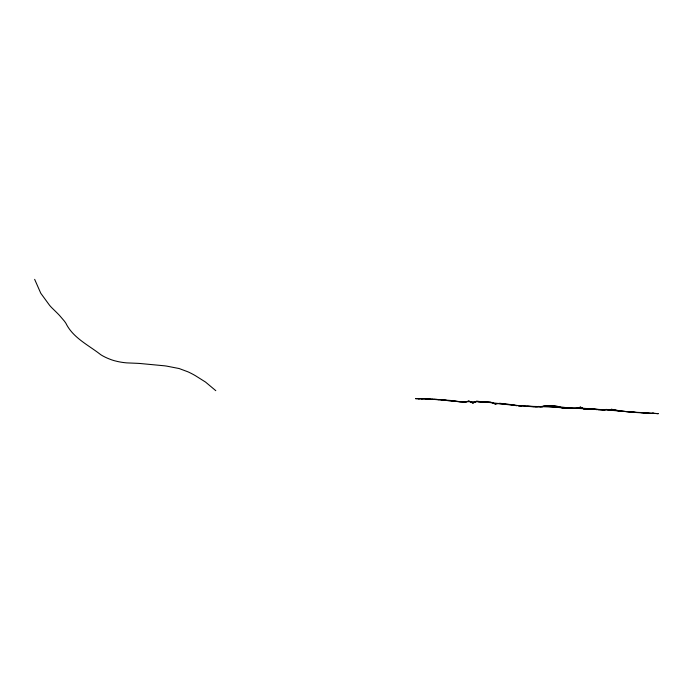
<?xml version="1.0" encoding="UTF-8"?>
<svg xmlns="http://www.w3.org/2000/svg" width="693" height="693" viewBox="0 0 693 693"><rect width="100%" height="100%" fill="white"/><g stroke="black" fill="none" stroke-linecap="round" stroke-linejoin="round"><path stroke-width="1.04" d="M518.529 405.89C526.845 405.726 535.914 407.64 543.684 406.263C555.249 406.462 566.787 409.372 578.603 408.203L580.396 407.112L584.459 409.242L593.139 409.113L603.846 409.979L606.687 409.468L609.658 410.204L611.521 409.312L619.429 411.018L636.98 412.56M478.568 401.931L490.159 402.027L495.192 404.045L499.922 403.274L521.448 406.115M495.174 404.036L497.054 403.491L512.655 405.154M541.831 407.129L543.641 406.15C549.965 405.232 556.366 405.102 562.179 408.03C568.121 406.973 574.766 410.239 580.431 407.077L584.502 409.242L593.182 409.113L597.106 409.71M637.898 412.604L650.606 413.47L653.404 413.089M492.125 402.494L476.55 401.299L472.903 403.057L468.849 401.056L466.06 402.027L460.265 402.018L450.45 400.459L435.836 399.324L415.479 398.64L427.087 398.821L459.26 401.576L483.368 401.845L501.923 403.863M421.301 398.882L423.206 398.64M621.318 411.105L637.95 412.604M652.503 413.201L657.38 413.6M620.33 410.906L611.477 409.312L609.701 410.221L580.543 408.082L570.876 408.177L551.333 405.847L536.971 406.774L512.673 405.154M528.248 406.453L534.095 406.739M651.515 413.461L647.617 413.149M418.399 398.847L419.36 398.839M444.611 400.086L446.569 400.329M646.69 413.028L643.771 412.777M535.048 406.791L538.868 406.436L540.861 407.077M633.991 412.196L643.754 412.673M437.803 399.61L438.773 399.653M443.641 399.991L441.684 399.852M609.649 410.195L634.043 412.205M598.076 409.754L606.73 409.468L619.369 410.871M604.842 409.892C578.941 408.601 553.222 406.67 527.286 406.306M657.319 413.6L658.35 413.66L640.852 412.595M431.973 399.315L432.943 399.376M433.905 399.333L436.815 399.454M502.884 404.045L511.651 404.582L516.597 405.76M428.057 398.908L425.147 398.735M429.036 398.969L430.015 399.073M447.557 400.519L452.434 400.944M453.413 401.056L465.098 402.053L468.849 401.056L472.912 403.057L476.559 401.299L483.376 401.784M493.147 402.928L494.178 403.517M215.8 390.67L205.509 382.051L195.331 375.641A85.75 71.5 -6.2 0 0 188.037 371.855L179.141 368.537L166.744 366.129A49.922 41.632 -6.2 0 0 164.336 365.791L139.769 363.47A107.779 89.873 -6.2 0 0 136.46 363.288L126.932 362.889A56.315 46.959 -6.2 0 1 120.487 362.067A65.445 54.574 -6.2 0 1 117.585 361.495L114.821 360.819A45.314 37.786 -6.2 0 1 111.209 359.693L108.489 358.636A62.145 51.828 -6.2 0 1 105.085 357.112L102.962 356.011A35.369 29.487 -6.2 0 1 100.606 354.591C88.409 345.027 73.051 337.889 65.948 323.371A54.297 45.279 -6.2 0 0 64.302 321.024L59.494 315.419A135.222 112.76 -6.2 0 0 56.428 312.292L51.637 307.597A54.002 45.036 -6.2 0 1 49.515 305.232L40.774 293.252L34.65 279.34"/></g></svg>
